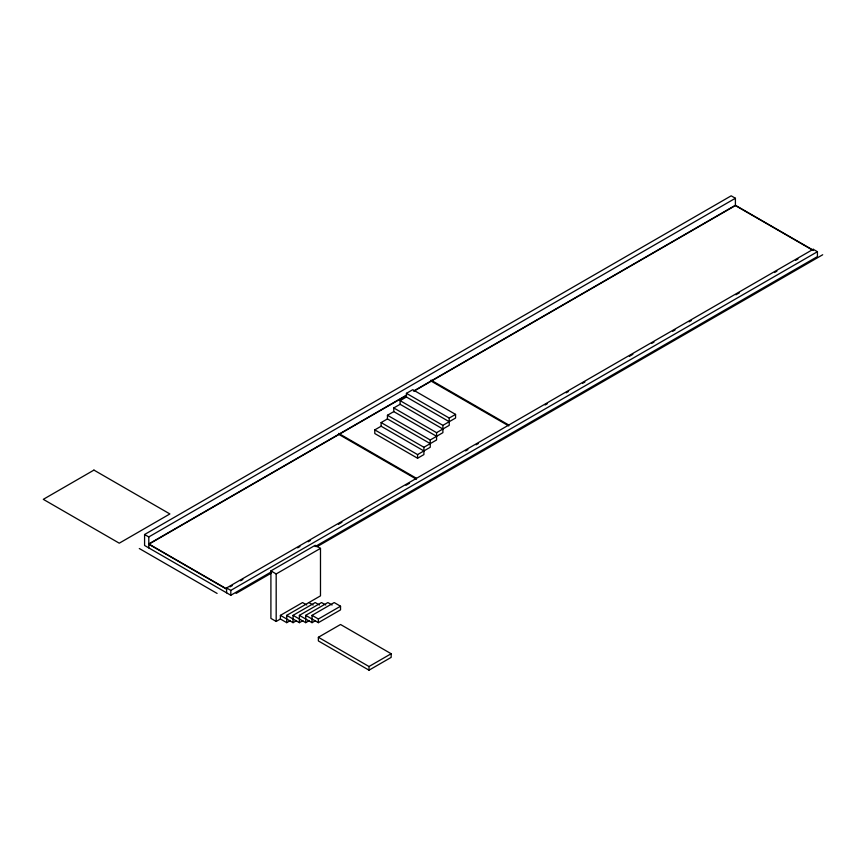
<?xml version="1.0" encoding="UTF-8"?>
<svg xmlns="http://www.w3.org/2000/svg" width="866" height="866" viewBox="0 0 866 866"><rect width="100%" height="100%" fill="white"/><g stroke="black" fill="none" stroke-linecap="round" stroke-linejoin="round"><path stroke-width="1.3" d="M271.794 571.603L230.811 595.256L144.579 545.472L144.579 534.506L731.185 195.824L735.407 198.26L735.407 205.578L414.587 390.793M144.579 534.506L148.79 536.942L735.407 198.26M449.227 421.699L406.435 396.996L406.435 393.337L412.768 389.689L455.559 414.392L455.559 418.04L442.894 425.358L400.103 400.644L400.103 404.303L442.894 429.006M406.457 395.188L148.79 543.945L226.6 588.858M413.461 391.14L735.407 205.264L813.206 250.187L813.206 249.278L817.428 251.714L817.428 256.585L315.116 546.587M406.392 395.524L148.79 544.249L226.6 589.172M400.103 400.644L406.435 396.996M436.572 436.312L393.781 411.61L393.781 407.951L400.103 404.303M430.24 443.619L387.448 418.917L387.448 415.269L393.781 411.61M423.907 450.937L381.116 426.224L381.116 422.576L387.448 418.917M381.116 422.576L423.907 447.278L423.907 454.585L417.574 458.244L374.783 433.541L374.783 429.882L381.116 426.224M406.435 393.337L449.227 418.04L455.559 414.392M393.781 407.951L436.572 432.664L449.227 425.358L449.227 418.04M387.448 415.269L430.24 439.971L442.894 432.664L442.894 425.358M423.907 447.278L436.572 439.971L436.572 432.664M374.783 429.882L417.574 454.585L430.24 447.278L430.24 439.971M226.6 592.82L226.6 587.949L813.206 249.278M230.085 586.845L232.424 585.503M240.575 580.794L242.902 579.451M297.655 547.832L299.982 546.489M308.144 541.78L310.472 540.438M338.433 524.298L341.929 522.274M360.57 511.514L362.897 510.171M406.002 485.285L409.499 483.271M465.562 450.894L467.9 449.551M476.073 444.832L478.411 443.479M545.082 404.985L547.431 403.632M566.158 392.818L568.507 391.464M582.547 383.357L584.896 382.003M629.387 356.316L632.894 354.281M651.633 343.466L653.971 342.113M672.709 331.299L675.047 329.946M689.098 321.838L691.436 320.485M735.927 294.797L739.445 292.773M774.572 272.498L776.91 271.145M795.648 260.33L797.987 258.977M226.6 587.949L230.811 590.385L817.428 251.714M286.722 622.665L280.4 619.006L276.178 621.452L270.906 618.4L270.906 570.9L315.213 545.309L320.485 548.362L320.485 595.862L286.722 615.358L286.722 622.665L290.229 620.651M236.093 593.427L271.22 573.151M316.88 546.782L822.7 254.756M270.906 570.9L276.178 573.942L320.485 548.362M280.4 619.006L280.4 615.358L302.548 602.563L306.77 604.998M296.551 620.651L293.054 622.665L293.054 615.358L315.213 602.563L319.435 604.998M302.884 620.651L299.387 622.665L299.387 615.358L321.535 602.563L325.757 604.998M309.216 620.651L305.72 622.665L305.72 615.358L327.868 602.563L332.089 604.998M315.538 620.651L312.041 622.665L312.041 615.358L334.2 602.563L340.533 606.222L340.533 609.88L318.374 622.665L305.72 615.358M312.041 615.358L318.374 619.006L340.533 606.222M318.374 637.279L340.533 624.494L391.161 653.733L391.161 657.381L369.013 670.176L318.374 640.937L318.374 637.279L369.013 666.517L391.161 653.733M735.407 205.578L813.206 250.49M430.987 380.109L508.786 425.022M430.987 381.018L508.786 425.942M338.682 433.401L416.481 478.313M338.682 434.31L416.481 479.234M308.881 602.563L313.102 604.998M299.387 615.358L312.041 622.665M293.054 615.358L305.72 622.665M286.722 615.358L299.387 622.665M280.4 615.358L293.054 622.665M139.296 548.514L217.095 593.427M417.574 454.585L417.574 458.244M369.013 666.517L369.013 670.176M318.374 619.006L318.374 622.665M276.178 573.942L276.178 621.452M230.811 590.385L230.811 595.256M148.79 536.942L148.79 547.907M93.939 470.097L43.3 499.336L119.259 543.188L169.888 513.949L93.939 470.097"/></g></svg>
